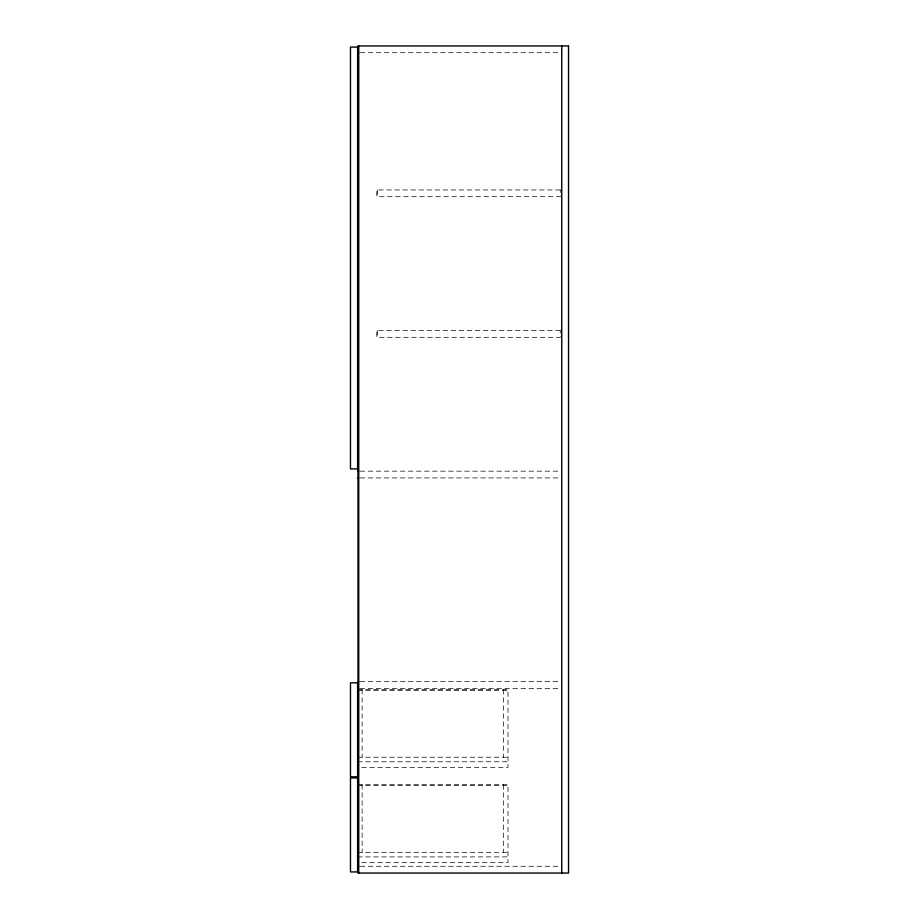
<?xml version="1.0" encoding="UTF-8"?>
<svg xmlns="http://www.w3.org/2000/svg" width="919" height="919" viewBox="0 0 919 919"><rect width="100%" height="100%" fill="white"/><g stroke="black" fill="none" stroke-linecap="round" stroke-linejoin="round"><path stroke-width="0.69" stroke-dasharray="4.59 3.45" d="M360.179 52.716L561.762 52.716M360.179 471.16L561.004 471.16M360.179 477.926L561.004 477.926M360.179 681.691L561.004 681.691M360.179 688.457L561.004 688.457M357.617 689.583L508 689.583L508 767.411L360.478 767.411M357.617 690.341L508 690.341M357.617 757.256L508 757.256M357.617 761.771L508 761.771M357.617 784.7L508 784.7L508 862.527L360.478 862.527M357.617 785.458L508 785.458M357.617 852.372L508 852.372M357.617 856.887L508 856.887M360.179 866.284L561.762 866.284M503.486 689.583L503.486 757.256M503.486 784.7L503.486 852.372M377.537 189.946L377.537 196.712M377.537 330.553L377.537 337.319M362.132 689.583L362.132 757.256M362.132 784.7L362.132 852.372M560.257 189.946L376.79 189.946L376.79 196.712L560.257 196.712L560.257 189.946M560.257 330.553L376.79 330.553L376.79 337.319L560.257 337.319L560.257 330.553"/><path stroke-width="1.38" d="M357.996 52.716L358.743 52.716M357.996 471.16L358.743 471.16M357.996 477.926L358.743 477.926M357.996 681.691L358.743 681.691M357.996 688.457L358.743 688.457M357.996 866.284L358.743 866.284M561.762 45.95L561.762 873.05M358.743 45.95L358.743 873.05M568.528 45.95L357.996 45.95L357.996 873.05L568.528 873.05L568.528 45.95M357.617 47.076L350.472 47.076L350.472 468.897L357.617 468.897L357.617 47.076M357.617 682.817L350.472 682.817L350.472 776.808L357.617 776.808L357.617 682.817M357.617 777.933L350.472 777.933L350.472 871.924L357.617 871.924L357.617 777.933"/></g></svg>
